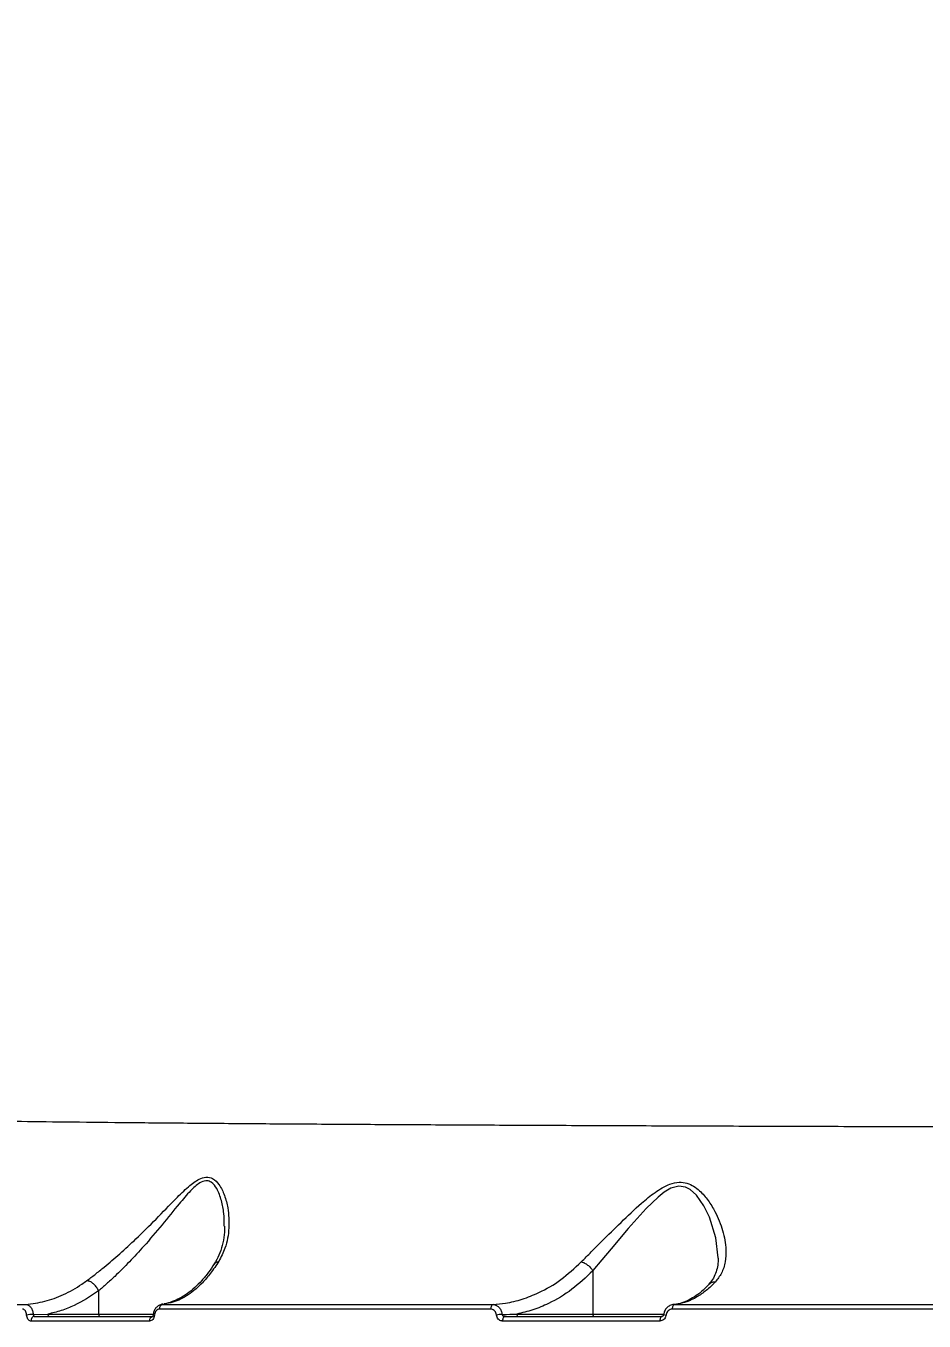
# Model space of a CAD drawing. Header units: millimetres. Extents: x -6901 to 7060, y -7557 to 6158.
# Drawn here: x -1335.1 to -1141.4, y 373.2 to 652.4 of the extents above; entities that cross this region are included whole.
import ezdxf

# ---------------------------------------------------------------- set-up
doc = ezdxf.new("R2010")
doc.units = ezdxf.units.MM
for name, color, linetype in [('DIKOM_ОБЪЕКТ', 7, 'Continuous'), ('DIKOM_РАЗМЕР_ЗОНА', 7, 'Continuous'), ('DIKOM_РАЗМЕР_ОБЪЕКТА', 7, 'Continuous')]:
    doc.layers.add(name, color=color, linetype=linetype)
doc.styles.add('style1', font='arial.ttf', dxfattribs={"width": 0.8})
doc.dimstyles.new('1-50', dxfattribs={"dimtxt": 300, "dimasz": 200, "dimexe": 100, "dimexo": 0, "dimgap": 100, "dimtad": 1, "dimtxsty": 'style1', "dimcen": 200, "dimclrd": 7, "dimclre": 7, "dimclrt": 7, "dimadec": 1, "dimazin": 2, "dimtfac": 1, "dimtmove": 0, "dimatfit": 2, "dimfxl": 0, "dimlwd": 25, "dimlwe": 18, "dimarcsym": 0})

# ---------------------------------------------------------------- blocks, each defined once
blk = doc.blocks.new('*D2')
at = {"layer": 'Defpoints', "color": 0, "transparency": 16777216}
for p in [(-1102.73, 4151.17), (-5819.23, -4492.42), (4721.24, -4492.42)]:
    blk.add_point(p, dxfattribs=at)
at = {"layer": 'DIKOM_РАЗМЕР_ОБЪЕКТА', "color": 7, "lineweight": 18, "transparency": 16777216}
for p, q in [((-1102.73, 4151.17), (-5919.23, 4151.17)), ((4721.24, -4492.42), (-5919.23, -4492.42))]:
    blk.add_line(p, q, dxfattribs=at)
at = {"layer": 'DIKOM_РАЗМЕР_ОБЪЕКТА', "color": 7, "lineweight": 25, "transparency": 16777216}
blk.add_line((-5819.23, 3951.17), (-5819.23, -4292.42), dxfattribs=at)
at = {"layer": 'DIKOM_РАЗМЕР_ОБЪЕКТА', "color": 7, "transparency": 16777216}
for points in [[(-5852.56, 3951.17), (-5785.89, 3951.17), (-5819.23, 4151.17)], [(-5852.56, -4292.42), (-5785.89, -4292.42), (-5819.23, -4492.42)]]:
    blk.add_solid(points, dxfattribs=at)
at = {"layer": 'DIKOM_РАЗМЕР_ОБЪЕКТА', "color": 7, "transparency": 16777216, "insert": (-6072.4, -170.63), "char_height": 300, "attachment_point": 5, "rotation": 90, "style": 'style1'}
blk.add_mtext('8650', dxfattribs=at)
blk = doc.blocks.new('*D3')
at = {"layer": 'Defpoints', "color": 0, "transparency": 16777216}
for p in [(-1553.27, 6158.28), (-6450.85, -6312.94), (5659.92, -6312.94)]:
    blk.add_point(p, dxfattribs=at)
at = {"layer": 'DIKOM_РАЗМЕР_ЗОНА', "color": 7, "lineweight": 18, "transparency": 16777216}
for p, q in [((-1553.27, 6158.28), (-6550.85, 6158.28)), ((5659.92, -6312.94), (-6550.85, -6312.94))]:
    blk.add_line(p, q, dxfattribs=at)
at = {"layer": 'DIKOM_РАЗМЕР_ЗОНА', "color": 7, "lineweight": 25, "transparency": 16777216}
blk.add_line((-6450.85, 5958.28), (-6450.85, -6112.94), dxfattribs=at)
at = {"layer": 'DIKOM_РАЗМЕР_ЗОНА', "color": 7, "transparency": 16777216}
for points in [[(-6484.18, 5958.28), (-6417.52, 5958.28), (-6450.85, 6158.28)], [(-6484.18, -6112.94), (-6417.52, -6112.94), (-6450.85, -6312.94)]]:
    blk.add_solid(points, dxfattribs=at)
at = {"layer": 'DIKOM_РАЗМЕР_ЗОНА', "color": 7, "transparency": 16777216, "insert": (-6704.02, -77.33), "char_height": 300, "attachment_point": 5, "rotation": 90, "style": 'style1'}
blk.add_mtext('12500', dxfattribs=at)

msp = doc.modelspace()

# ---------------------------------------------------------------- linework, layer by layer
at = {"layer": 'DIKOM_ОБЪЕКТ', "color": 7, "linetype": 'Continuous', "lineweight": 15}
for p, q in [((-1212.848, 384.007), (-1212.848, 374.675)), ((-1319.394, 379.673), (-1319.394, 374.675)), ((-1333.485, 374.603), (-1330.351, 374.675)), ((-1330.351, 374.675), (-1319.394, 374.675)), ((-1319.394, 374.675), (-1307.649, 374.675)), ((-1305.606, 376.865), (-1305.785, 376.847)), ((-1229.236, 374.675), (-1212.848, 374.675)), ((-1212.848, 374.675), (-1197.565, 374.675))]:
    msp.add_line(p, q, dxfattribs=at)
at = {"layer": 'DIKOM_ОБЪЕКТ', "color": 7, "linetype": 'Continuous', "lineweight": 15, "flags": 128}
for points in [[(-1185.825, 386.718), (-1185.818, 386.804), (-1186.317, 391.128), (-1187.701, 395.539), (-1188.897, 398.023), (-1190.493, 400.295), (-1191.861, 401.527), (-1192.827, 402.028), (-1194.274, 402.253), (-1195.984, 401.817), (-1197.432, 400.983), (-1198.786, 399.917), (-1201.326, 397.446), (-1205.2, 393.111), (-1208.882, 388.745), (-1210.908, 386.341), (-1212.848, 384.039), (-1212.854, 384.032), (-1212.854, 384.032)], [(-1330.351, 374.675), (-1330.345, 374.578), (-1330.326, 374.484), (-1330.296, 374.398), (-1330.256, 374.322), (-1330.206, 374.26), (-1330.15, 374.213), (-1330.089, 374.185), (-1330.026, 374.175)], [(-1319.394, 374.675), (-1319.388, 374.578), (-1319.369, 374.484), (-1319.339, 374.398), (-1319.299, 374.322), (-1319.25, 374.26), (-1319.194, 374.213), (-1319.134, 374.185), (-1319.071, 374.175)], [(-1234.332, 376.729), (-1234.435, 376.701), (-1234.533, 376.64), (-1234.624, 376.545), (-1234.703, 376.422), (-1234.767, 376.275), (-1234.816, 376.108), (-1234.846, 375.927), (-1234.857, 375.74)], [(-1231.758, 374.175), (-1231.864, 374.156), (-1231.966, 374.1), (-1232.06, 374.009), (-1232.143, 373.885), (-1232.211, 373.735), (-1232.262, 373.564), (-1232.294, 373.378), (-1232.305, 373.184)], [(-1229.236, 374.675), (-1229.23, 374.578), (-1229.211, 374.484), (-1229.181, 374.398), (-1229.141, 374.322), (-1229.092, 374.26), (-1229.035, 374.213), (-1228.974, 374.185), (-1228.911, 374.175)], [(-1197.91, 374.175), (-1198.001, 374.156), (-1198.088, 374.1), (-1198.168, 374.009), (-1198.239, 373.886), (-1198.297, 373.736), (-1198.34, 373.564), (-1198.367, 373.378), (-1198.377, 373.184)], [(-1195.286, 376.724), (-1195.372, 376.697), (-1195.454, 376.636), (-1195.529, 376.542), (-1195.595, 376.419), (-1195.649, 376.271), (-1195.69, 376.104), (-1195.715, 375.924), (-1195.724, 375.736)]]:
    msp.add_lwpolyline(points, dxfattribs=at)
at = {"layer": 'DIKOM_ОБЪЕКТ', "color": 7, "linetype": 'Continuous', "lineweight": 15}
for centre, radius, start, end in [((-1333.539, 367.707), 6.897, 89.55644, 101.50765), ((-1333.1, 373.27), 0.913, 97.45473, 185.68243), ((-1307.526, 373.294), 0.895, 100.26475, 187.24394), ((-1307.32, 374.971), 0.494, 233.75485, 267.26638), ((-1305.379, 375.855), 0.915, 104.3663, 186.5599), ((-1231.887, 364.552), 10.066, 92.95751, 99.76754), ((-1196.935, 376.079), 1.626, 246.57989, 265.78366)]:
    msp.add_arc(centre, radius, start, end, dxfattribs=at)
for points, knots in [([(-978.739, 910.945), (-985.626, 910.298), (-999.405, 909.003), (-1020.211, 906.308), (-1041.241, 903.041), (-1062.445, 899.131), (-1083.747, 894.594), (-1104.68, 889.523), (-1125.179, 883.95), (-1145.194, 877.915), (-1165.05, 871.319), (-1184.669, 864.161), (-1203.975, 856.454), (-1222.55, 848.363), (-1240.346, 839.926), (-1257.334, 831.184), (-1273.787, 821.998), (-1289.622, 812.381), (-1304.77, 802.356), (-1318.906, 792.136), (-1332.003, 781.761), (-1344.059, 771.271), (-1355.264, 760.502), (-1365.54, 749.478), (-1374.829, 738.232), (-1382.935, 727), (-1389.856, 715.819), (-1395.615, 704.725), (-1400.301, 693.545), (-1403.848, 682.316), (-1406.226, 671.074), (-1407.276, 660.838), (-1407.382, 651.587), (-1406.843, 646.09), (-1406.574, 643.339)], [0, 0, 0, 0, 0.0311784, 0.0623809, 0.0935594, 0.1256442, 0.1577551, 0.1898399, 0.2210202, 0.2522244, 0.2834046, 0.3154897, 0.3476009, 0.3796861, 0.410889, 0.4421158, 0.4733188, 0.5054257, 0.5375585, 0.5696653, 0.6009195, 0.6321978, 0.6634522, 0.69561, 0.7277939, 0.7599519, 0.7912842, 0.8226405, 0.8539729, 0.886209, 0.918471, 0.9507073, 0.9753304, 1, 1, 1, 1]), ([(-1385.137, 417.91), (-1385.124, 417.861), (-1385.095, 417.744), (-1383.976, 417.571), (-1381.951, 417.386), (-1378.942, 417.208), (-1374.943, 417.037), (-1369.915, 416.871), (-1363.932, 416.715), (-1356.806, 416.562), (-1348.448, 416.414), (-1338.793, 416.271), (-1327.995, 416.135), (-1316.043, 416.006), (-1302.951, 415.885), (-1289.021, 415.773), (-1274.328, 415.669), (-1258.957, 415.574), (-1242.639, 415.484), (-1225.391, 415.4), (-1207.251, 415.321), (-1188.635, 415.249), (-1169.621, 415.184), (-1150.292, 415.125), (-1130.318, 415.07), (-1109.74, 415.019), (-1088.618, 414.973), (-1068.811, 414.935), (-1050.448, 414.904), (-1033.557, 414.878), (-1016.559, 414.854), (-999.515, 414.834), (-982.503, 414.816), (-965.515, 414.8), (-948.545, 414.787), (-937.3, 414.781), (-931.677, 414.777)], [0, 0, 0, 0, 0.0201974, 0.0482123, 0.0762272, 0.1042085, 0.1333374, 0.1625041, 0.1916708, 0.2207994, 0.2524708, 0.2841669, 0.3158381, 0.3484345, 0.3810579, 0.4136542, 0.445221, 0.4768119, 0.5083787, 0.5408663, 0.5733806, 0.6058682, 0.63736, 0.668876, 0.7003678, 0.7327772, 0.7652131, 0.7976225, 0.8227775, 0.8479325, 0.8732883, 0.898644, 0.9238816, 0.9491191, 0.9745595, 1, 1, 1, 1]), ([(-1321.991, 381.853), (-1321.386, 382.308), (-1320.167, 383.224), (-1317.755, 385.148), (-1314.773, 387.686), (-1310.988, 391.179), (-1306.938, 395.216), (-1303.229, 399.103), (-1300.191, 402.075), (-1297.995, 403.74), (-1296.183, 404.337), (-1294.633, 403.975), (-1293.245, 402.533), (-1292.179, 400.271), (-1291.364, 397.077), (-1291.16, 393.186), (-1291.827, 389.258), (-1293.018, 386.975), (-1293.504, 386.042)], [0, 0, 0, 0, 0.0400997, 0.0808885, 0.1499723, 0.2211631, 0.312571, 0.4066972, 0.4681053, 0.5184491, 0.5509508, 0.5857527, 0.6308463, 0.6885512, 0.747828, 0.8397941, 0.934577, 1, 1, 1, 1]), ([(-1292.352, 393.601), (-1292.334, 394.526), (-1292.296, 396.399), (-1292.868, 399.184), (-1293.707, 401.579), (-1294.832, 403.076), (-1295.773, 403.431), (-1296.619, 403.419), (-1297.515, 403.056), (-1298.612, 402.207), (-1300.1, 400.759), (-1302.436, 397.995), (-1305.718, 393.895), (-1309.309, 389.652), (-1312.75, 385.915), (-1315.46, 383.221), (-1317.682, 381.161), (-1318.851, 380.153), (-1319.395, 379.681), (-1319.395, 379.68)], [0, 0, 0, 0, 0.070729, 0.1430267, 0.216596, 0.269818, 0.3003093, 0.3093203, 0.3463051, 0.3759886, 0.4065243, 0.4827781, 0.5994995, 0.7191522, 0.8076747, 0.8982092, 0.948733, 0.9999588, 1, 1, 1, 1]), ([(-1215.318, 385.943), (-1214.611, 386.654), (-1213.187, 388.086), (-1210.337, 390.93), (-1206.747, 394.49), (-1202.941, 398.117), (-1199.938, 400.594), (-1197.87, 401.949), (-1196.132, 402.798), (-1194.285, 403.21), (-1192.532, 402.973), (-1191.058, 402.274), (-1189.473, 401.036), (-1187.903, 399.174), (-1186.144, 396.272), (-1184.686, 392.646), (-1184.022, 388.971), (-1184.216, 385.899), (-1184.935, 383.522), (-1185.97, 382.203), (-1186.454, 381.585)], [0, 0, 0, 0, 0.0515648, 0.103895, 0.1938061, 0.2863974, 0.3436973, 0.3727596, 0.4024679, 0.436679, 0.46711, 0.4964633, 0.5269709, 0.580377, 0.634947, 0.7251666, 0.818122, 0.8802045, 0.9438885, 1, 1, 1, 1]), ([(-1292.266, 393.611), (-1292.263, 393.184), (-1292.256, 391.956), (-1292.558, 390.037), (-1293.199, 387.906), (-1293.845, 386.408), (-1294.364, 385.652), (-1294.461, 385.509)], [0, 0, 0, 0, 0.1470563, 0.4227133, 0.6880088, 0.9412607, 1, 1, 1, 1]), ([(-1293.504, 386.042), (-1294.081, 385.163), (-1295.195, 383.464), (-1297.002, 381.383), (-1299.27, 379.3), (-1302.137, 377.46), (-1304.44, 376.983), (-1305.607, 376.741)], [0, 0, 0, 0, 0.1647928, 0.3184444, 0.4735232, 0.7333093, 1, 1, 1, 1]), ([(-1294.449, 385.507), (-1294.857, 384.892), (-1295.728, 383.578), (-1297.15, 381.872), (-1298.685, 380.326), (-1300.271, 379.05), (-1301.893, 378.034), (-1303.537, 377.327), (-1304.661, 376.955), (-1305.233, 376.901), (-1305.258, 376.899)], [0, 0, 0, 0, 0.1229586, 0.2627095, 0.404314, 0.5478634, 0.6935507, 0.8417981, 0.9932492, 1, 1, 1, 1]), ([(-1294.399, 385.47), (-1294.322, 385.581), (-1294.144, 385.837), (-1293.781, 385.985), (-1293.542, 386.034), (-1293.504, 386.042)], [0, 0, 0, 0, 0.3955946, 0.9032321, 1, 1, 1, 1]), ([(-1234.332, 376.729), (-1233.44, 376.814), (-1231.33, 377.015), (-1228.026, 377.832), (-1224.008, 379.411), (-1219.634, 381.931), (-1216.769, 384.594), (-1215.318, 385.943)], [0, 0, 0, 0, 0.1301648, 0.3081385, 0.4882743, 0.7408501, 1, 1, 1, 1]), ([(-1215.318, 385.943), (-1215.296, 385.939), (-1215.078, 385.891), (-1214.617, 385.713), (-1213.946, 385.276), (-1213.311, 384.692), (-1213.006, 384.252), (-1212.854, 384.032)], [0, 0, 0, 0, 0.0262101, 0.2630743, 0.5087294, 0.7543651, 1, 1, 1, 1]), ([(-1185.842, 386.724), (-1185.836, 386.475), (-1185.817, 385.672), (-1186.017, 384.472), (-1186.478, 383.081), (-1187.069, 381.988), (-1187.629, 381.381), (-1187.824, 381.169)], [0, 0, 0, 0, 0.1080223, 0.3494654, 0.6011293, 0.8606746, 1, 1, 1, 1]), ([(-1212.848, 384.007), (-1214.314, 382.611), (-1217.286, 379.783), (-1221.727, 377.174), (-1225.746, 375.496), (-1228.069, 374.95), (-1229.236, 374.675)], [0, 0, 0, 0, 0.3001438, 0.608223, 0.8030991, 1, 1, 1, 1]), ([(-1212.854, 384.032), (-1212.852, 384.029), (-1212.848, 384.022), (-1212.848, 384.012), (-1212.848, 384.007)], [0, 0, 0, 0, 0.4133836, 1, 1, 1, 1]), ([(-1335.074, 376.749), (-1333.708, 376.93), (-1330.948, 377.295), (-1326.887, 378.801), (-1323.918, 380.456), (-1322.327, 381.61), (-1321.991, 381.853)], [0, 0, 0, 0, 0.2991608, 0.6039908, 0.9163539, 1, 1, 1, 1]), ([(-1319.395, 379.68), (-1319.519, 379.925), (-1319.765, 380.415), (-1320.325, 381.066), (-1320.95, 381.56), (-1321.493, 381.8), (-1321.829, 381.855), (-1321.961, 381.854), (-1321.991, 381.853)], [0, 0, 0, 0, 0.2114882, 0.422972, 0.6344569, 0.8459537, 0.9648209, 1, 1, 1, 1]), ([(-1187.744, 381.137), (-1188.173, 380.694), (-1189.099, 379.74), (-1190.559, 378.618), (-1192.1, 377.691), (-1193.65, 377.077), (-1194.777, 376.764), (-1195.387, 376.747), (-1195.483, 376.744)], [0, 0, 0, 0, 0.1679359, 0.362274, 0.5585064, 0.7577471, 0.9617034, 1, 1, 1, 1]), ([(-1186.454, 381.585), (-1186.608, 381.425), (-1187.391, 380.605), (-1188.867, 379.317), (-1190.931, 377.998), (-1193.081, 377.073), (-1194.548, 376.841), (-1195.286, 376.724)], [0, 0, 0, 0, 0.056395, 0.2882877, 0.5227717, 0.7600014, 1, 1, 1, 1]), ([(-1186.454, 381.585), (-1186.495, 381.586), (-1186.673, 381.587), (-1187.07, 381.528), (-1187.483, 381.376), (-1187.653, 381.149), (-1187.695, 381.093)], [0, 0, 0, 0, 0.0803821, 0.3561167, 0.8405769, 1, 1, 1, 1]), ([(-1319.394, 379.673), (-1321.125, 378.535), (-1323.729, 376.825), (-1327.465, 375.37), (-1329.386, 374.908), (-1330.351, 374.675)], [0, 0, 0, 0, 0.4971322, 0.7475329, 1, 1, 1, 1]), ([(-1319.395, 379.68), (-1319.395, 379.679), (-1319.394, 379.676), (-1319.394, 379.674), (-1319.394, 379.673)], [0, 0, 0, 0, 0.653609, 1, 1, 1, 1]), ([(-1381.195, 376.77), (-1377.95, 376.768), (-1371.46, 376.764), (-1360.366, 376.759), (-1348.368, 376.754), (-1339.505, 376.751), (-1335.074, 376.749)], [0, 0, 0, 0, 0.2485978, 0.4971932, 0.7485981, 1, 1, 1, 1]), ([(-1334.915, 374.465), (-1334.939, 374.631), (-1334.988, 374.962), (-1335.183, 375.371), (-1335.444, 375.655), (-1335.671, 375.751), (-1335.797, 375.756), (-1335.82, 375.757)], [0, 0, 0, 0, 0.2363928, 0.4729422, 0.7098191, 0.9467762, 1, 1, 1, 1]), ([(-1335.074, 376.749), (-1335.035, 376.748), (-1334.819, 376.74), (-1334.428, 376.582), (-1333.973, 376.111), (-1333.626, 375.429), (-1333.532, 374.879), (-1333.485, 374.603)], [0, 0, 0, 0, 0.0531865, 0.2900126, 0.5268393, 0.7633707, 1, 1, 1, 1]), ([(-1334.008, 373.18), (-1334.032, 373.181), (-1334.159, 373.186), (-1334.387, 373.282), (-1334.647, 373.564), (-1334.842, 373.971), (-1334.89, 374.3), (-1334.915, 374.465)], [0, 0, 0, 0, 0.0546091, 0.2913445, 0.5278013, 0.7639689, 1, 1, 1, 1]), ([(-1333.485, 374.603), (-1333.478, 374.549), (-1333.465, 374.439), (-1333.408, 374.303), (-1333.331, 374.209), (-1333.264, 374.177), (-1333.225, 374.176), (-1333.218, 374.175)], [0, 0, 0, 0, 0.2356416, 0.4715601, 0.7082601, 0.9455329, 1, 1, 1, 1]), ([(-1333.218, 374.175), (-1329.142, 374.175), (-1320.982, 374.175), (-1312.121, 374.175), (-1307.685, 374.175)], [0, 0, 0, 0, 0.499451, 1, 1, 1, 1]), ([(-1307.343, 374.477), (-1307.346, 374.455), (-1307.367, 374.266), (-1307.462, 373.913), (-1307.707, 373.51), (-1308.039, 373.234), (-1308.289, 373.199), (-1308.414, 373.181)], [0, 0, 0, 0, 0.0299094, 0.2617985, 0.5039132, 0.7520258, 1, 1, 1, 1]), ([(-1307.616, 374.573), (-1307.619, 374.54), (-1307.627, 374.445), (-1307.671, 374.314), (-1307.729, 374.201), (-1307.775, 374.155), (-1307.77, 374.159), (-1307.768, 374.16)], [0, 0, 0, 0, 0.1213383, 0.3415759, 0.5633434, 0.8355043, 1, 1, 1, 1]), ([(-1305.705, 376.734), (-1305.713, 376.734), (-1305.961, 376.753), (-1306.442, 376.551), (-1307.029, 376.099), (-1307.426, 375.417), (-1307.614, 374.869), (-1307.61, 374.577), (-1307.61, 374.57)], [0, 0, 0, 0, 0.0080433, 0.2488564, 0.4869923, 0.7340291, 0.994088, 1, 1, 1, 1]), ([(-1306.289, 375.75), (-1306.412, 375.733), (-1306.659, 375.699), (-1306.986, 375.428), (-1307.226, 375.034), (-1307.319, 374.687), (-1307.341, 374.5), (-1307.343, 374.477)], [0, 0, 0, 0, 0.2478234, 0.4958953, 0.7364535, 0.9670246, 1, 1, 1, 1]), ([(-1234.857, 375.74), (-1237.809, 375.74), (-1246.446, 375.741), (-1260.333, 375.743), (-1276.316, 375.745), (-1291.73, 375.747), (-1301.436, 375.749), (-1306.289, 375.75)], [0, 0, 0, 0, 0.1144549, 0.3347655, 0.5550749, 0.7775371, 1, 1, 1, 1]), ([(-1305.607, 376.741), (-1300.812, 376.74), (-1291.222, 376.738), (-1275.902, 376.735), (-1259.912, 376.733), (-1245.95, 376.73), (-1237.278, 376.729), (-1234.332, 376.729)], [0, 0, 0, 0, 0.220312, 0.4406226, 0.6630839, 0.8855456, 1, 1, 1, 1]), ([(-1233.594, 374.472), (-1233.627, 374.631), (-1233.691, 374.949), (-1233.95, 375.343), (-1234.298, 375.623), (-1234.62, 375.731), (-1234.809, 375.738), (-1234.857, 375.74)], [0, 0, 0, 0, 0.2263631, 0.452733, 0.6823709, 0.920795, 1, 1, 1, 1]), ([(-1234.332, 376.729), (-1234.261, 376.725), (-1233.977, 376.711), (-1233.492, 376.526), (-1232.964, 376.056), (-1232.566, 375.397), (-1232.459, 374.869), (-1232.406, 374.605)], [0, 0, 0, 0, 0.0780826, 0.3139866, 0.5432188, 0.771078, 1, 1, 1, 1]), ([(-1232.305, 373.184), (-1232.354, 373.186), (-1232.548, 373.193), (-1232.878, 373.304), (-1233.233, 373.59), (-1233.496, 373.99), (-1233.561, 374.311), (-1233.594, 374.472)], [0, 0, 0, 0, 0.0796112, 0.3195188, 0.5498023, 0.7748538, 1, 1, 1, 1]), ([(-1232.406, 374.605), (-1232.342, 374.605), (-1231.284, 374.619), (-1230.228, 374.648), (-1229.236, 374.675)], [0, 0, 0, 0, 0.0607886, 1, 1, 1, 1]), ([(-1232.406, 374.605), (-1232.393, 374.557), (-1232.378, 374.502), (-1232.316, 374.404), (-1232.221, 374.306), (-1232.042, 374.214), (-1231.88, 374.178), (-1231.782, 374.176), (-1231.758, 374.175)], [0, 0, 0, 0, 0.1726502, 0.1993699, 0.4134573, 0.6505891, 0.9118359, 1, 1, 1, 1]), ([(-1231.758, 374.175), (-1226.239, 374.175), (-1215.191, 374.175), (-1203.675, 374.175), (-1197.91, 374.175)], [0, 0, 0, 0, 0.4994492, 1, 1, 1, 1]), ([(-1212.848, 374.675), (-1212.844, 374.619), (-1212.837, 374.507), (-1212.782, 374.357), (-1212.7, 374.243), (-1212.616, 374.19), (-1212.557, 374.176), (-1212.533, 374.176), (-1212.526, 374.175)], [0, 0, 0, 0, 0.2146855, 0.4293384, 0.6439716, 0.8586208, 0.9552745, 1, 1, 1, 1]), ([(-1197.054, 374.458), (-1197.06, 374.424), (-1197.092, 374.225), (-1197.223, 373.875), (-1197.527, 373.493), (-1197.928, 373.234), (-1198.227, 373.201), (-1198.377, 373.184)], [0, 0, 0, 0, 0.0479263, 0.2856337, 0.5236265, 0.7617326, 1, 1, 1, 1]), ([(-1197.585, 374.589), (-1197.589, 374.558), (-1197.6, 374.474), (-1197.654, 374.356), (-1197.737, 374.249), (-1197.832, 374.186), (-1197.883, 374.173), (-1197.912, 374.176), (-1197.915, 374.176)], [0, 0, 0, 0, 0.0967243, 0.2686994, 0.4462049, 0.6704329, 0.9638731, 1, 1, 1, 1]), ([(-1195.396, 376.72), (-1195.401, 376.72), (-1195.678, 376.739), (-1196.227, 376.545), (-1196.91, 376.071), (-1197.402, 375.382), (-1197.514, 374.843), (-1197.567, 374.586)], [0, 0, 0, 0, 0.0041611, 0.2580023, 0.5113174, 0.7670399, 1, 1, 1, 1]), ([(-1195.724, 375.736), (-1195.875, 375.72), (-1196.176, 375.686), (-1196.578, 375.427), (-1196.884, 375.044), (-1197.017, 374.692), (-1197.049, 374.491), (-1197.054, 374.458)], [0, 0, 0, 0, 0.2377878, 0.4754933, 0.7134911, 0.9515261, 1, 1, 1, 1]), ([(-1113.037, 375.731), (-1120.118, 375.732), (-1134.279, 375.732), (-1155.143, 375.734), (-1175.716, 375.735), (-1189.055, 375.736), (-1195.724, 375.736)], [0, 0, 0, 0, 0.2485949, 0.4971895, 0.7485943, 1, 1, 1, 1]), ([(-1195.286, 376.724), (-1188.707, 376.724), (-1175.548, 376.723), (-1155.106, 376.721), (-1134.218, 376.719), (-1119.93, 376.718), (-1112.785, 376.718)], [0, 0, 0, 0, 0.2485948, 0.4971905, 0.7485946, 1, 1, 1, 1]), ([(-1308.414, 373.181), (-1308.87, 373.181), (-1311.149, 373.181), (-1316.694, 373.181), (-1324.872, 373.181), (-1330.961, 373.18), (-1334.008, 373.18)], [0, 0, 0, 0, 0.0507693, 0.253848, 0.6266955, 1, 1, 1, 1]), ([(-1198.377, 373.184), (-1198.966, 373.184), (-1201.912, 373.184), (-1209.131, 373.184), (-1219.923, 373.184), (-1228.176, 373.184), (-1232.305, 373.184)], [0, 0, 0, 0, 0.0507687, 0.2538544, 0.6266991, 1, 1, 1, 1])]:
    msp.add_open_spline(points, degree=3, knots=knots, dxfattribs=at)

# ---------------------------------------------------------------- dimensions: what is measured, and where the dimension line sits
at = {"layer": 'DIKOM_РАЗМЕР_ЗОНА'}
dim = msp.add_linear_dim(base=(-6450.85, -6312.937), p1=(-1553.272, 6158.285), p2=(5659.925, -6312.937), angle=90, text='12500', dimstyle='1-50', dxfattribs=at)
dim.commit()
dim.dimension.update_dxf_attribs({"geometry": '*D3', "text_midpoint": (-6450.85, -77.326), "dimtype": 160})
at = {"layer": 'DIKOM_РАЗМЕР_ОБЪЕКТА'}
dim = msp.add_linear_dim(base=(-5819.225, -4492.425), p1=(-1102.732, 4151.169), p2=(4721.24, -4492.425), angle=90, text='8650', dimstyle='1-50', dxfattribs=at)
dim.commit()
dim.dimension.update_dxf_attribs({"geometry": '*D2', "text_midpoint": (-5819.225, -170.628), "dimtype": 160})

doc.saveas('drawing.dxf')
